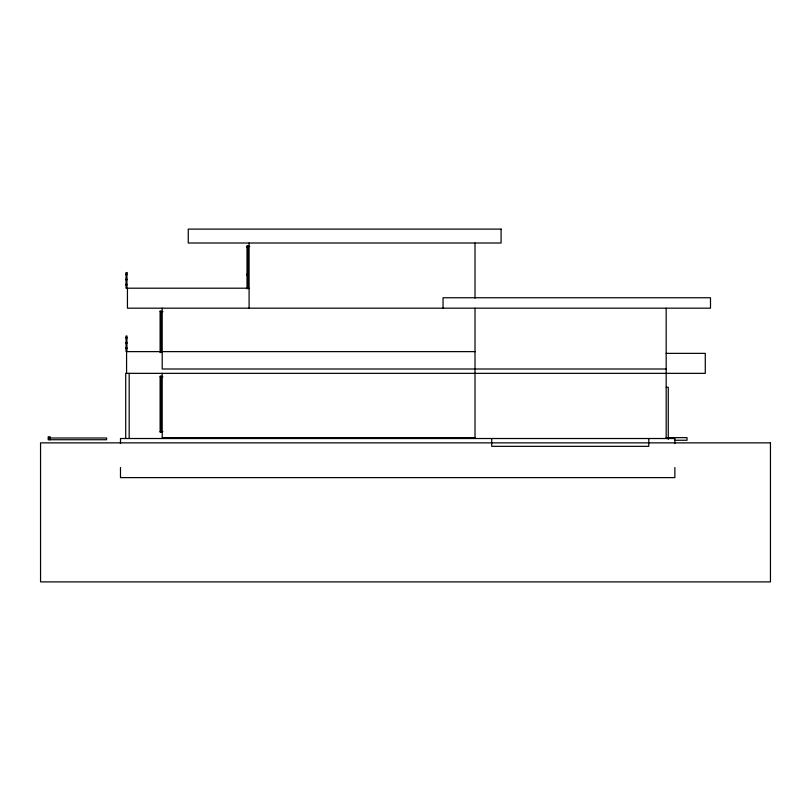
<?xml version="1.0" encoding="UTF-8"?>
<svg xmlns="http://www.w3.org/2000/svg" width="811" height="811" viewBox="0 0 811 811"><rect width="100%" height="100%" fill="white"/><g stroke="black" fill="none" stroke-linecap="round" stroke-linejoin="round"><path stroke-width="1.22" d="M247.01 246.483L249.788 246.483M247.01 247.183L248.054 247.183M126.05 273.854L126.921 273.854M247.01 273.946L248.054 273.946M126.05 274.726L126.921 274.726M247.01 275.334L248.054 275.334M126.05 279.075L126.921 279.075M126.05 279.937L126.921 279.937M126.05 284.286L126.921 284.286M126.05 285.158L126.921 285.158M249.089 288.199L127.439 288.199L127.439 308.18L710.497 308.18L710.497 297.749L443.039 297.749L443.039 308.18M160.112 311.657L162.899 311.657M126.05 337.285L126.921 337.285M126.05 338.157L126.921 338.157M126.05 342.506L126.921 342.506M126.05 343.367L126.921 343.367M126.05 347.716L126.921 347.716M126.05 348.588L126.921 348.588M475.013 351.629L126.05 351.629L126.05 335.987L126.921 335.987L126.921 351.629M666.176 353.363L705.276 353.363L705.276 373.354L125.705 373.354L125.705 438.518M666.176 369.005L162.2 369.005L162.2 308.18M160.112 376.821L162.899 376.821M666.176 387.252L668.264 387.252L668.264 439.39M160.112 431.564L162.899 431.564M475.013 437.646L162.2 437.646L162.2 373.354M666.176 437.646L687.029 437.646L687.029 440.261L674.519 440.261M674.864 443.566L674.864 438.518L120.494 438.518L120.494 443.566M674.864 467.531L674.864 477.618L120.494 477.618L120.494 467.531M666.176 308.18L666.176 438.518M648.8 438.518L648.8 446.344L491.699 446.344L491.699 438.518M475.013 243.006L475.013 298.154M475.013 308.18L475.013 438.518M249.089 243.006L249.089 308.18M248.054 288.807L248.054 245.794L247.01 245.794L247.01 288.807M161.156 352.623L161.156 310.958L160.112 310.958L160.112 352.623M129.182 373.354L129.182 438.518M126.577 351.629L126.577 373.354M50.11 439.734L50.11 436.784L48.194 436.784L48.194 439.734L106.586 439.734L106.586 438.001L49.238 438.001L49.238 439.734M501.086 229.107L188.264 229.107L188.264 243.006L501.086 243.006L501.086 229.107M126.921 272.557L126.05 272.557L126.05 288.199L126.921 288.199L126.921 272.557M161.156 376.132L160.112 376.132L160.112 432.263L161.156 432.263L161.156 376.132M770.45 442.867L40.55 442.867L40.55 581.892L770.45 581.892L770.45 442.867"/></g></svg>
